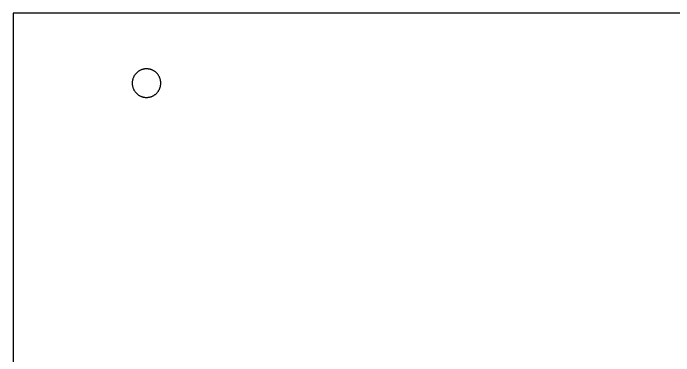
# Model space of a CAD drawing. Extents: x -184 to 286, y -41 to 417.
# Drawn here: x -57 to 81.8, y 166.9 to 238.9 of the extents above; entities that cross this region are included whole.
import ezdxf

# ---------------------------------------------------------------- set-up
doc = ezdxf.new("R2010")
doc.units = 0
doc.layers.add('LINEAS', color=7, linetype='CONTINUOUS')
doc.layers.add('ORIGINAL', color=7, linetype='CONTINUOUS')

msp = doc.modelspace()

# ---------------------------------------------------------------- linework, layer by layer
at = {"layer": 'LINEAS'}
msp.add_lwpolyline([(-56.98, -40.54), (158.92, -40.54), (158.92, 238.86), (-56.98, 238.86)], close=True, dxfattribs=at)
at = {"layer": 'ORIGINAL'}
msp.add_lwpolyline([(-25.98, 224.17), (-25.98, 224.27), (-25.99, 224.38), (-26, 224.48), (-26.01, 224.58), (-26.02, 224.69), (-26.04, 224.79), (-26.07, 224.89), (-26.09, 224.99), (-26.13, 225.09), (-26.16, 225.19), (-26.2, 225.29), (-26.24, 225.38), (-26.28, 225.48), (-26.33, 225.57), (-26.38, 225.66), (-26.43, 225.75), (-26.49, 225.84), (-26.55, 225.92), (-26.61, 226.01), (-26.67, 226.09), (-26.74, 226.17), (-26.81, 226.24), (-26.89, 226.32), (-26.96, 226.39), (-27.04, 226.46), (-27.12, 226.52), (-27.2, 226.59), (-27.29, 226.65), (-27.38, 226.7), (-27.46, 226.76), (-27.56, 226.81), (-27.65, 226.86), (-27.74, 226.9), (-27.84, 226.94), (-27.93, 226.98), (-28.03, 227.01), (-28.13, 227.05), (-28.23, 227.07), (-28.33, 227.1), (-28.44, 227.12), (-28.54, 227.13), (-28.64, 227.15), (-28.75, 227.16), (-28.85, 227.16), (-28.95, 227.17), (-29.06, 227.17), (-29.16, 227.16), (-29.27, 227.15), (-29.37, 227.14), (-29.47, 227.13), (-29.57, 227.11), (-29.68, 227.09), (-29.78, 227.06), (-29.88, 227.03), (-29.98, 227), (-30.07, 226.96), (-30.17, 226.92), (-30.26, 226.88), (-30.36, 226.83), (-30.45, 226.78), (-30.54, 226.73), (-30.63, 226.67), (-30.71, 226.62), (-30.8, 226.55), (-30.88, 226.49), (-30.96, 226.42), (-31.04, 226.35), (-31.11, 226.28), (-31.18, 226.2), (-31.25, 226.13), (-31.32, 226.05), (-31.38, 225.96), (-31.44, 225.88), (-31.5, 225.79), (-31.56, 225.7), (-31.61, 225.61), (-31.66, 225.52), (-31.7, 225.43), (-31.74, 225.33), (-31.78, 225.24), (-31.82, 225.14), (-31.85, 225.04), (-31.88, 224.94), (-31.9, 224.84), (-31.93, 224.74), (-31.94, 224.63), (-31.96, 224.53), (-31.97, 224.43), (-31.98, 224.32), (-31.98, 224.22), (-31.98, 224.12), (-31.98, 224.01), (-31.97, 223.91), (-31.96, 223.8), (-31.94, 223.7), (-31.93, 223.6), (-31.9, 223.5), (-31.88, 223.4), (-31.85, 223.29), (-31.82, 223.2), (-31.78, 223.1), (-31.74, 223), (-31.7, 222.91), (-31.66, 222.81), (-31.61, 222.72), (-31.56, 222.63), (-31.5, 222.54), (-31.44, 222.45), (-31.38, 222.37), (-31.32, 222.29), (-31.25, 222.21), (-31.18, 222.13), (-31.11, 222.06), (-31.04, 221.98), (-30.96, 221.91), (-30.88, 221.85), (-30.8, 221.78), (-30.71, 221.72), (-30.63, 221.66), (-30.54, 221.6), (-30.45, 221.55), (-30.36, 221.5), (-30.26, 221.46), (-30.17, 221.41), (-30.07, 221.37), (-29.98, 221.34), (-29.88, 221.3), (-29.78, 221.28), (-29.68, 221.25), (-29.57, 221.23), (-29.47, 221.21), (-29.37, 221.19), (-29.27, 221.18), (-29.16, 221.17), (-29.06, 221.17), (-28.95, 221.17), (-28.85, 221.17), (-28.75, 221.18), (-28.64, 221.19), (-28.54, 221.2), (-28.44, 221.22), (-28.33, 221.24), (-28.23, 221.26), (-28.13, 221.29), (-28.03, 221.32), (-27.93, 221.36), (-27.84, 221.39), (-27.74, 221.43), (-27.65, 221.48), (-27.56, 221.53), (-27.46, 221.58), (-27.38, 221.63), (-27.29, 221.69), (-27.2, 221.75), (-27.12, 221.81), (-27.04, 221.88), (-26.96, 221.95), (-26.89, 222.02), (-26.81, 222.09), (-26.74, 222.17), (-26.67, 222.25), (-26.61, 222.33), (-26.55, 222.41), (-26.49, 222.5), (-26.43, 222.59), (-26.38, 222.67), (-26.33, 222.77), (-26.28, 222.86), (-26.24, 222.95), (-26.2, 223.05), (-26.16, 223.15), (-26.13, 223.25), (-26.09, 223.34), (-26.07, 223.45), (-26.04, 223.55), (-26.02, 223.65), (-26.01, 223.75), (-26, 223.86), (-25.99, 223.96), (-25.98, 224.06)], close=True, dxfattribs=at)

doc.saveas('drawing.dxf')
